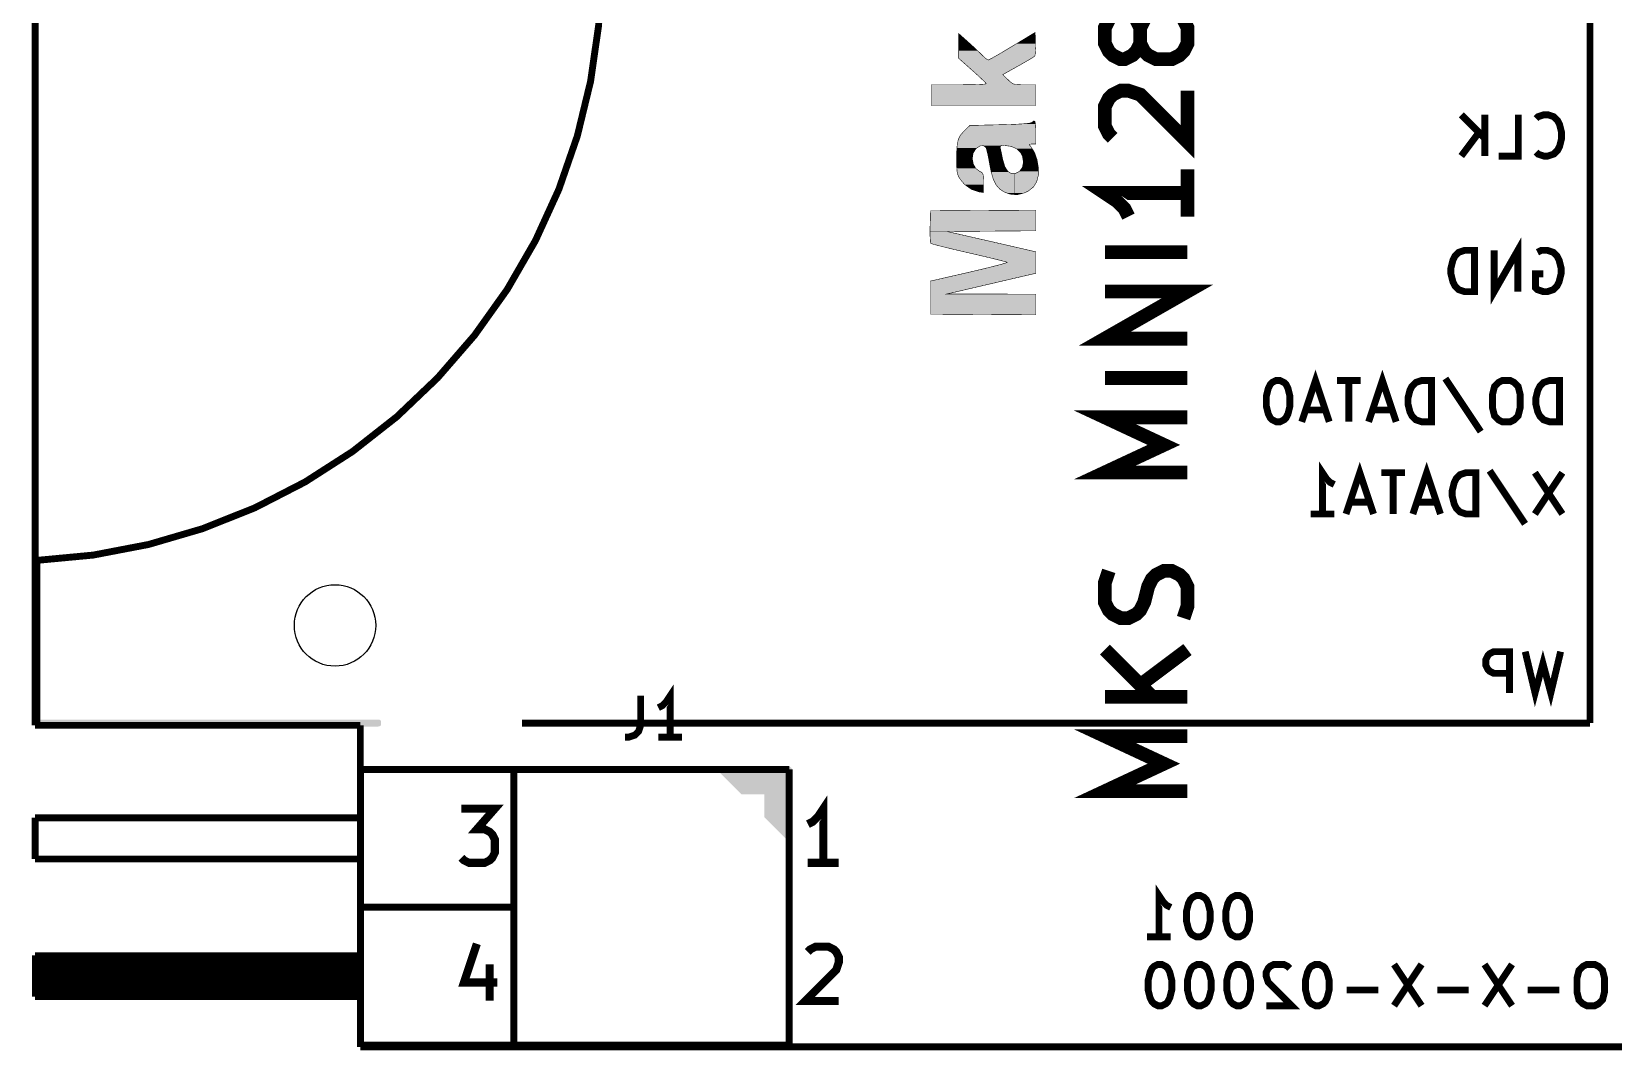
# Model space of a CAD drawing. Extents: x 66 to 205, y -127 to -80.
# Drawn here: x 66.24 to 95.41, y -121.56 to -102.78 of the extents above; entities that cross this region are included whole.
import ezdxf

# ---------------------------------------------------------------- set-up
doc = ezdxf.new("R2010")
doc.units = 0
doc.layers.get('0').update_dxf_attribs({"linetype": 'CONTINUOUS'})
for name, color, linetype in [('MKSMINI12864-B_SILKS_GBR', 5, 'CONTINUOUS'), ('MKSMINI12864-EDGE_CUTS_GBR', 3, 'CONTINUOUS'), ('MKSMINI12864-F_SILKS_GBR', 11, 'CONTINUOUS'), ('MKSMINI12864-NPTH_DRL', 12, 'CONTINUOUS')]:
    doc.layers.add(name, color=color, linetype=linetype)

# ---------------------------------------------------------------- blocks, each defined once
blk = doc.blocks.new('ROUND_63')
blk.add_circle((0, 0), 0.751)

msp = doc.modelspace()

# ---------------------------------------------------------------- linework, layer by layer
at = {"layer": 'MKSMINI12864-B_SILKS_GBR', "const_width": 0.127}
for points in [[(94.983, -115.5285), (94.983, -86.9285)], [(92.607714, -104.311214), (93.043142, -104.746642)], [(93.043142, -105.073214), (93.043142, -104.311214)], [(93.297142, -105.073214), (93.66, -105.073214), (93.66, -104.311214)], [(93.986572, -105.000642), (94.022858, -105.036928), (94.131714, -105.073214), (94.204286, -105.073214), (94.313142, -105.036928), (94.385714, -104.964356), (94.422, -104.891784), (94.458286, -104.746642), (94.458286, -104.637784), (94.422, -104.492642), (94.385714, -104.42007), (94.313142, -104.3475), (94.204286, -104.311214), (94.131714, -104.311214), (94.022858, -104.3475), (93.986572, -104.383784)], [(92.607714, -105.073214), (92.934286, -104.637784)], [(92.852428, -107.573214), (92.852428, -106.811214), (92.671, -106.811214), (92.562142, -106.8475), (92.489572, -106.92007), (92.453286, -106.992642), (92.417, -107.137784), (92.417, -107.246642), (92.453286, -107.391784), (92.489572, -107.464356), (92.562142, -107.536928), (92.671, -107.573214), (92.852428, -107.573214)], [(93.650714, -107.573214), (93.650714, -106.811214), (93.215286, -107.573214), (93.215286, -106.811214)], [(94.013572, -106.8475), (94.086142, -106.811214), (94.195, -106.811214), (94.303858, -106.8475), (94.376428, -106.92007), (94.412714, -106.992642), (94.449, -107.137784), (94.449, -107.246642), (94.412714, -107.391784), (94.376428, -107.464356), (94.303858, -107.536928), (94.195, -107.573214), (94.122428, -107.573214), (94.013572, -107.536928), (93.977286, -107.500642), (93.977286, -107.246642), (94.122428, -107.246642)], [(90.172714, -109.973214), (89.918714, -109.211214), (89.664714, -109.973214)], [(91.406428, -109.973214), (91.152428, -109.211214), (90.898428, -109.973214)], [(92.313572, -109.174928), (92.966714, -110.154642)], [(89.265572, -109.211214), (89.193, -109.211214), (89.120428, -109.2475), (89.084142, -109.283784), (89.047858, -109.356356), (89.011572, -109.5015), (89.011572, -109.682928), (89.047858, -109.82807), (89.084142, -109.900642), (89.120428, -109.936928), (89.193, -109.973214), (89.265572, -109.973214), (89.338142, -109.936928), (89.374428, -109.900642), (89.410714, -109.82807), (89.447, -109.682928), (89.447, -109.5015), (89.410714, -109.356356), (89.374428, -109.283784), (89.338142, -109.2475), (89.265572, -109.211214)], [(90.753286, -109.211214), (90.317858, -109.211214)], [(90.535572, -109.973214), (90.535572, -109.211214)], [(92.059572, -109.973214), (92.059572, -109.211214), (91.878142, -109.211214), (91.769286, -109.2475), (91.696714, -109.32007), (91.660428, -109.392642), (91.624142, -109.537784), (91.624142, -109.646642), (91.660428, -109.791784), (91.696714, -109.864356), (91.769286, -109.936928), (91.878142, -109.973214), (92.059572, -109.973214)], [(93.511, -109.211214), (93.365858, -109.211214), (93.293286, -109.2475), (93.220714, -109.32007), (93.184428, -109.465214), (93.184428, -109.719214), (93.220714, -109.864356), (93.293286, -109.936928), (93.365858, -109.973214), (93.511, -109.973214), (93.583572, -109.936928), (93.656142, -109.864356), (93.692428, -109.719214), (93.692428, -109.465214), (93.656142, -109.32007), (93.583572, -109.2475), (93.511, -109.211214)], [(94.418142, -109.973214), (94.418142, -109.211214), (94.236714, -109.211214), (94.127858, -109.2475), (94.055286, -109.32007), (94.019, -109.392642), (93.982714, -109.537784), (93.982714, -109.646642), (94.019, -109.791784), (94.055286, -109.864356), (94.127858, -109.936928), (94.236714, -109.973214), (94.418142, -109.973214)], [(90.100142, -109.7555), (89.737286, -109.7555)], [(91.333858, -109.7555), (90.971, -109.7555)], [(90.046572, -111.673214), (90.046572, -110.911214), (90.119142, -111.02007), (90.191714, -111.092642), (90.264286, -111.128928)], [(90.99, -111.673214), (90.736, -110.911214), (90.482, -111.673214)], [(91.570572, -110.911214), (91.135142, -110.911214)], [(91.352858, -111.673214), (91.352858, -110.911214)], [(92.223714, -111.673214), (91.969714, -110.911214), (91.715714, -111.673214)], [(92.876858, -111.673214), (92.876858, -110.911214), (92.695428, -110.911214), (92.586572, -110.9475), (92.514, -111.02007), (92.477714, -111.092642), (92.441428, -111.237784), (92.441428, -111.346642), (92.477714, -111.491784), (92.514, -111.564356), (92.586572, -111.636928), (92.695428, -111.673214), (92.876858, -111.673214)], [(93.130858, -110.874928), (93.784, -111.854642)], [(94.473428, -110.911214), (93.965428, -111.673214)], [(93.965428, -110.911214), (94.473428, -111.673214)], [(90.917428, -111.4555), (90.554572, -111.4555)], [(92.151142, -111.4555), (91.788286, -111.4555)], [(89.828858, -111.673214), (90.264286, -111.673214)], [(66.333, -115.5285), (66.333, -112.5785)], [(93.497142, -114.973214), (93.497142, -114.211214), (93.206858, -114.211214), (93.134286, -114.2475), (93.098, -114.283784), (93.061714, -114.356356), (93.061714, -114.465214), (93.098, -114.537784), (93.134286, -114.57407), (93.206858, -114.610356), (93.497142, -114.610356)], [(94.440572, -114.211214), (94.259142, -114.973214), (94.114, -114.428928), (93.968858, -114.973214), (93.787428, -114.211214)], [(94.983, -115.5285), (75.283, -115.5285)], [(87.031286, -119.470714), (87.031286, -118.708714), (87.103858, -118.81757), (87.176428, -118.890142), (87.249, -118.926428)], [(87.793286, -118.708714), (87.720714, -118.708714), (87.648142, -118.745), (87.611858, -118.781284), (87.575572, -118.853856), (87.539286, -118.999), (87.539286, -119.180428), (87.575572, -119.32557), (87.611858, -119.398142), (87.648142, -119.434428), (87.720714, -119.470714), (87.793286, -119.470714), (87.865858, -119.434428), (87.902142, -119.398142), (87.938428, -119.32557), (87.974714, -119.180428), (87.974714, -118.999), (87.938428, -118.853856), (87.902142, -118.781284), (87.865858, -118.745), (87.793286, -118.708714)], [(88.519, -118.708714), (88.446428, -118.708714), (88.373858, -118.745), (88.337572, -118.781284), (88.301286, -118.853856), (88.265, -118.999), (88.265, -119.180428), (88.301286, -119.32557), (88.337572, -119.398142), (88.373858, -119.434428), (88.446428, -119.470714), (88.519, -119.470714), (88.591572, -119.434428), (88.627858, -119.398142), (88.664142, -119.32557), (88.700428, -119.180428), (88.700428, -118.999), (88.664142, -118.853856), (88.627858, -118.781284), (88.591572, -118.745), (88.519, -118.708714)], [(86.813572, -119.470714), (87.249, -119.470714)], [(87.085714, -119.978714), (87.013142, -119.978714), (86.940572, -120.015), (86.904286, -120.051284), (86.868, -120.123856), (86.831714, -120.269), (86.831714, -120.450428), (86.868, -120.59557), (86.904286, -120.668142), (86.940572, -120.704428), (87.013142, -120.740714), (87.085714, -120.740714), (87.158286, -120.704428), (87.194572, -120.668142), (87.230858, -120.59557), (87.267142, -120.450428), (87.267142, -120.269), (87.230858, -120.123856), (87.194572, -120.051284), (87.158286, -120.015), (87.085714, -119.978714)], [(87.811428, -119.978714), (87.738858, -119.978714), (87.666286, -120.015), (87.63, -120.051284), (87.593714, -120.123856), (87.557428, -120.269), (87.557428, -120.450428), (87.593714, -120.59557), (87.63, -120.668142), (87.666286, -120.704428), (87.738858, -120.740714), (87.811428, -120.740714), (87.884, -120.704428), (87.920286, -120.668142), (87.956572, -120.59557), (87.992858, -120.450428), (87.992858, -120.269), (87.956572, -120.123856), (87.920286, -120.051284), (87.884, -120.015), (87.811428, -119.978714)], [(88.537142, -119.978714), (88.464572, -119.978714), (88.392, -120.015), (88.355714, -120.051284), (88.319428, -120.123856), (88.283142, -120.269), (88.283142, -120.450428), (88.319428, -120.59557), (88.355714, -120.668142), (88.392, -120.704428), (88.464572, -120.740714), (88.537142, -120.740714), (88.609714, -120.704428), (88.646, -120.668142), (88.682286, -120.59557), (88.718572, -120.450428), (88.718572, -120.269), (88.682286, -120.123856), (88.646, -120.051284), (88.609714, -120.015), (88.537142, -119.978714)], [(89.444286, -120.051284), (89.408, -120.015), (89.335428, -119.978714), (89.154, -119.978714), (89.081428, -120.015), (89.045142, -120.051284), (89.008858, -120.123856), (89.008858, -120.196428), (89.045142, -120.305284), (89.480572, -120.740714), (89.008858, -120.740714)], [(89.988572, -119.978714), (89.916, -119.978714), (89.843428, -120.015), (89.807142, -120.051284), (89.770858, -120.123856), (89.734572, -120.269), (89.734572, -120.450428), (89.770858, -120.59557), (89.807142, -120.668142), (89.843428, -120.704428), (89.916, -120.740714), (89.988572, -120.740714), (90.061142, -120.704428), (90.097428, -120.668142), (90.133714, -120.59557), (90.17, -120.450428), (90.17, -120.269), (90.133714, -120.123856), (90.097428, -120.051284), (90.061142, -120.015), (89.988572, -119.978714)], [(91.875428, -119.978714), (91.367428, -120.740714)], [(91.367428, -119.978714), (91.875428, -120.740714)], [(93.544572, -119.978714), (93.036572, -120.740714)], [(93.036572, -119.978714), (93.544572, -120.740714)], [(95.068572, -119.978714), (94.923428, -119.978714), (94.850858, -120.015), (94.778286, -120.08757), (94.742, -120.232714), (94.742, -120.486714), (94.778286, -120.631856), (94.850858, -120.704428), (94.923428, -120.740714), (95.068572, -120.740714), (95.141142, -120.704428), (95.213714, -120.631856), (95.25, -120.486714), (95.25, -120.232714), (95.213714, -120.08757), (95.141142, -120.015), (95.068572, -119.978714)], [(91.077142, -120.450428), (90.496572, -120.450428)], [(92.746286, -120.450428), (92.165714, -120.450428)], [(94.415428, -120.450428), (93.834858, -120.450428)]]:
    msp.add_lwpolyline(points, dxfattribs=at)
msp.add_lwpolyline([(66.337622, -112.528286, 0.9549773), (66.333, -90.7285)], format="xyb", dxfattribs=at)
at = {"layer": 'MKSMINI12864-B_SILKS_GBR'}
for points in [[(66.270052, -115.536854), (66.27543, -115.501704), (72.682, -115.536854), (72.682, -115.501704)], [(66.284196, -115.568888), (66.270052, -115.536854), (72.682, -115.568888), (72.682, -115.536854)], [(66.27543, -115.501704), (66.287336, -115.488112), (72.682, -115.501704), (72.682, -115.488112)], [(66.287336, -115.488112), (66.298862, -115.474956), (72.682, -115.488112), (72.662676, -115.474956)], [(66.298862, -115.474956), (66.32237, -115.4681), (72.662676, -115.474956), (72.652604, -115.4681)], [(66.32237, -115.4681), (66.333, -115.465), (72.652604, -115.4681), (72.633, -115.465)], [(66.284414, -115.569386), (66.284196, -115.568888), (72.681436, -115.569386), (72.682, -115.568888)], [(66.303422, -115.582042), (66.284414, -115.569386), (72.667136, -115.582042), (72.681436, -115.569386)], [(66.314012, -115.589094), (66.303422, -115.582042), (72.64296, -115.589094), (72.667136, -115.582042)], [(66.333, -115.592), (66.314012, -115.589094), (72.633, -115.592), (72.64296, -115.589094)]]:
    msp.add_solid(points, dxfattribs=at)
at = {"layer": 'MKSMINI12864-EDGE_CUTS_GBR', "const_width": 0.127}
for points in [[(66.3, -115.57), (66.3, -86.868)], [(72.3, -115.57), (66.3, -115.57)], [(72.3, -115.57), (72.3, -121.5)], [(98.3, -121.5), (72.3, -121.5)]]:
    msp.add_lwpolyline(points, dxfattribs=at)
at = {"layer": 'MKSMINI12864-F_SILKS_GBR'}
for points, const_width in [([(86.686572, -102.997), (86.614, -103.142142), (86.541428, -103.214714), (86.396286, -103.287284), (86.323714, -103.287284), (86.178572, -103.214714), (86.106, -103.142142), (86.033428, -102.997), (86.033428, -102.706714), (86.106, -102.56157)], 0.254), ([(86.614, -102.56157), (86.686572, -102.706714), (86.686572, -102.997), (86.759142, -103.142142), (86.831714, -103.214714), (86.976858, -103.287284), (87.267142, -103.287284), (87.412286, -103.214714), (87.484858, -103.142142), (87.557428, -102.997), (87.557428, -102.706714), (87.484858, -102.56157)], 0.254), ([(86.759142, -102.56157), (86.686572, -102.706714)], 0.254), ([(83.3374, -103.759), (83.491762, -103.758096), (83.627198, -103.75557), (83.736114, -103.751712), (83.810916, -103.746804), (83.844008, -103.741132), (83.844954, -103.73995), (83.8268, -103.716968), (83.777394, -103.667418), (83.703804, -103.59809), (83.6131, -103.515768), (83.590954, -103.49606), (83.3374, -103.271222), (83.3374, -102.813968), (83.50885, -102.966714), (83.598908, -103.048478), (83.68592, -103.130058), (83.75438, -103.196856), (83.767832, -103.21063), (83.823574, -103.263472), (83.86788, -103.296332), (83.882132, -103.30171), (83.911264, -103.289038), (83.976496, -103.253804), (84.070682, -103.200086), (84.186676, -103.131972), (84.317326, -103.05354), (84.328, -103.047062), (84.7471, -102.792504), (84.754542, -103.00034), (84.755298, -103.099608), (84.750722, -103.179482), (84.741762, -103.22626), (84.73854, -103.23162), (84.708422, -103.252404), (84.643136, -103.292208), (84.551988, -103.345504), (84.444288, -103.406762), (84.432854, -103.413176), (84.15061, -103.57129), (84.246726, -103.665146), (84.296036, -103.711322), (84.337474, -103.73915), (84.386118, -103.753276), (84.457044, -103.758344), (84.55132, -103.759), (84.7598, -103.759), (84.7598, -104.14), (82.8294, -104.14), (82.8294, -103.759), (83.3374, -103.759)], 0.01), ([(86.178572, -104.738714), (86.106, -104.666142), (86.033428, -104.521), (86.033428, -104.158142), (86.106, -104.013), (86.178572, -103.940428), (86.323714, -103.867856), (86.468858, -103.867856), (86.686572, -103.940428), (87.557428, -104.811284), (87.557428, -103.867856)], 0.254), ([(83.301992, -104.956286), (83.311928, -104.844434), (83.332946, -104.759748), (83.36874, -104.69048), (83.423006, -104.62488), (83.463748, -104.5845), (83.543832, -104.5083), (84.099828, -104.4956), (84.304334, -104.489904), (84.46155, -104.483114), (84.574984, -104.474966), (84.648136, -104.465196), (84.684514, -104.453536), (84.687492, -104.45115), (84.719994, -104.425602), (84.741294, -104.430486), (84.753558, -104.471314), (84.758952, -104.553604), (84.7598, -104.6353), (84.7598, -104.8512), (84.692364, -104.8512), (84.646436, -104.854306), (84.644642, -104.871002), (84.665566, -104.896106), (84.734768, -105.003472), (84.783038, -105.14013), (84.807484, -105.288822), (84.80522, -105.432296), (84.774976, -105.5497), (84.714758, -105.644802), (84.623562, -105.716304), (84.550136, -105.751932), (84.413976, -105.787316), (84.373728, -105.783666), (84.373728, -105.39865), (84.457692, -105.355886), (84.511134, -105.28136), (84.530996, -105.18604), (84.51422, -105.080898), (84.481626, -105.011508), (84.408938, -104.939012), (84.299848, -104.892772), (84.166496, -104.876742), (84.115862, -104.882414), (84.102942, -104.907738), (84.107222, -104.93375), (84.119474, -104.98969), (84.137086, -105.073992), (84.150652, -105.14068), (84.189232, -105.26832), (84.243998, -105.355312), (84.312004, -105.39825), (84.373728, -105.39865), (84.373728, -105.783666), (84.2807, -105.775228), (84.174632, -105.73385), (84.091302, -105.679238), (84.026506, -105.604802), (83.976034, -105.502432), (83.935668, -105.364016), (83.90742, -105.2195), (83.887004, -105.107262), (83.866686, -105.010666), (83.849382, -104.942888), (83.841412, -104.92105), (83.79783, -104.882554), (83.736028, -104.884788), (83.666718, -104.926732), (83.653746, -104.938946), (83.603416, -105.020872), (83.58854, -105.118686), (83.606282, -105.217446), (83.653804, -105.302208), (83.728272, -105.358024), (83.733664, -105.360174), (83.765462, -105.3763), (83.783744, -105.40271), (83.792204, -105.451828), (83.79454, -105.536086), (83.7946, -105.565094), (83.7946, -105.746846), (83.704658, -105.732252), (83.569972, -105.686346), (83.447984, -105.599276), (83.36744, -105.503976), (83.33795, -105.45618), (83.318468, -105.411112), (83.30694, -105.356788), (83.301314, -105.281224), (83.299536, -105.172436), (83.299444, -105.107054), (83.301992, -104.956286)], 0.01), ([(87.557428, -105.319284), (87.557428, -106.190142)], 0.254), ([(87.557428, -105.754714), (86.033428, -105.754714), (86.251142, -105.899856), (86.396286, -106.045), (86.468858, -106.190142)], 0.254), ([(82.809478, -106.373058), (82.8167, -106.0831), (83.78825, -106.076448), (84.7598, -106.069796), (84.7598, -106.450696), (83.941036, -106.457398), (83.122272, -106.4641), (83.718786, -106.599904), (83.901324, -106.641506), (84.081424, -106.682636), (84.248528, -106.720874), (84.392078, -106.753802), (84.501514, -106.779006), (84.53755, -106.787354), (84.7598, -106.839), (84.7598, -107.234428), (84.42325, -107.31269), (84.283534, -107.345192), (84.11073, -107.385412), (83.921218, -107.429536), (83.731384, -107.47375), (83.6041, -107.503404), (83.1215, -107.615858), (83.94065, -107.61783), (84.7598, -107.6198), (84.7598, -108.001402), (83.78825, -107.994752), (82.8167, -107.9881), (82.8167, -107.3785), (83.533622, -107.214042), (83.715304, -107.171668), (83.878798, -107.132188), (84.018146, -107.097152), (84.127384, -107.068108), (84.200548, -107.046608), (84.231678, -107.034196), (84.232122, -107.032622), (84.203436, -107.022752), (84.131712, -107.0034), (84.023488, -106.976174), (83.885304, -106.942684), (83.723698, -106.904538), (83.545206, -106.863344), (83.528078, -106.859438), (83.348232, -106.817918), (83.184576, -106.779102), (83.043668, -106.744628), (82.93207, -106.716136), (82.856344, -106.695264), (82.823048, -106.683652), (82.822356, -106.683116), (82.814962, -106.651062), (82.810102, -106.579252), (82.808234, -106.478688), (82.809478, -106.373058)], 0.01), ([(87.557428, -106.843284), (86.033428, -106.843284)], 0.254), ([(87.557428, -108.439856), (86.033428, -108.439856), (87.557428, -107.569), (86.033428, -107.569)], 0.254), ([(87.557428, -109.16557), (86.033428, -109.16557)], 0.254), ([(87.557428, -110.907284), (86.033428, -110.907284), (87.122, -110.399284), (86.033428, -109.891284), (87.557428, -109.891284)], 0.254), ([(87.484858, -113.592428), (87.557428, -113.374714), (87.557428, -113.011856), (87.484858, -112.866714), (87.412286, -112.794142), (87.267142, -112.72157), (87.122, -112.72157), (86.976858, -112.794142), (86.904286, -112.866714), (86.831714, -113.011856), (86.759142, -113.302142), (86.686572, -113.447284), (86.614, -113.519856), (86.468858, -113.592428), (86.323714, -113.592428), (86.178572, -113.519856), (86.106, -113.447284), (86.033428, -113.302142), (86.033428, -112.939284), (86.106, -112.72157)], 0.254), ([(86.033428, -114.173), (86.904286, -115.043856)], 0.254), ([(87.557428, -114.173), (86.686572, -114.826142)], 0.254), ([(78.014286, -115.787714), (78.014286, -115.025714), (77.941714, -115.13457), (77.869142, -115.207142), (77.796572, -115.243428)], 0.127), ([(87.557428, -115.043856), (86.033428, -115.043856)], 0.254), ([(77.47, -115.025714), (77.47, -115.57), (77.433714, -115.678856), (77.361142, -115.751428), (77.252286, -115.787714), (77.179714, -115.787714)], 0.127), ([(78.232, -115.787714), (77.796572, -115.787714)], 0.127), ([(87.557428, -116.78557), (86.033428, -116.78557), (87.122, -116.27757), (86.033428, -115.76957), (87.557428, -115.76957)], 0.254), ([(72.301, -116.384), (72.301, -121.464)], 0.127), ([(72.301, -116.384), (80.211, -116.384)], 0.127), ([(75.131, -121.464), (75.131, -116.384)], 0.127), ([(80.211, -116.384), (80.211, -121.464)], 0.127), ([(80.84, -118.10638), (80.84, -117.10638), (80.744762, -117.249238), (80.649524, -117.344476), (80.554286, -117.392094)], 0.15), ([(66.301, -118.034), (66.301, -117.274)], 0.127), ([(66.301, -117.274), (72.301, -117.274)], 0.127), ([(74.162666, -117.10638), (74.781714, -117.10638), (74.44838, -117.487332), (74.591238, -117.487332), (74.686476, -117.534952), (74.734096, -117.58257), (74.781714, -117.677808), (74.781714, -117.915904), (74.734096, -118.011142), (74.686476, -118.05876), (74.591238, -118.10638), (74.305524, -118.10638), (74.210286, -118.05876), (74.162666, -118.011142)], 0.15), ([(72.301, -118.034), (66.301, -118.034)], 0.127), ([(81.125714, -118.10638), (80.554286, -118.10638)], 0.15), ([(75.131, -118.924), (72.301, -118.924)], 0.127), ([(74.44838, -119.59876), (74.210286, -120.313046), (74.829334, -120.313046)], 0.15), ([(80.554286, -119.747618), (80.601904, -119.7), (80.697142, -119.65238), (80.935238, -119.65238), (81.030476, -119.7), (81.078096, -119.747618), (81.125714, -119.842856), (81.125714, -119.938094), (81.078096, -120.080952), (80.506666, -120.65238), (81.125714, -120.65238)], 0.15), ([(66.301, -120.574), (66.301, -119.814)], 0.12), ([(66.301, -119.814), (72.301, -119.814)], 0.12), ([(72.301, -119.914), (66.301, -119.914)], 0.12), ([(74.686476, -119.979714), (74.686476, -120.64638)], 0.15), ([(72.301, -120.034), (66.301, -120.034)], 0.12), ([(72.301, -120.154), (66.301, -120.154)], 0.12), ([(72.301, -120.274), (66.301, -120.274)], 0.12), ([(72.301, -120.394), (66.301, -120.394)], 0.12), ([(72.301, -120.514), (66.301, -120.514)], 0.12), ([(72.301, -120.574), (66.301, -120.574)], 0.12), ([(80.211, -121.464), (72.301, -121.464)], 0.127)]:
    msp.add_lwpolyline(points, dxfattribs=dict(at, const_width=const_width))
for points in [[(83.3374, -102.966714), (83.3374, -102.81397), (83.50885, -102.966714), (83.3374, -102.81397)], [(83.3374, -103.048476), (83.3374, -102.966714), (83.598906, -103.048476), (83.50885, -102.966714)], [(84.404914, -103.000344), (84.7471, -102.792504), (84.754542, -103.000344), (84.7471, -102.792504)], [(83.3374, -103.130056), (83.3374, -103.048476), (83.685918, -103.130056), (83.598906, -103.048476)], [(83.3374, -103.196852), (83.3374, -103.130056), (83.754378, -103.196852), (83.685918, -103.130056)], [(83.3374, -103.210632), (83.3374, -103.196852), (83.767832, -103.210632), (83.754378, -103.196852)], [(83.3374, -103.263474), (83.3374, -103.210632), (83.823578, -103.263474), (83.767832, -103.210632)], [(83.3374, -103.271156), (83.3374, -103.263474), (83.833936, -103.271156), (83.823578, -103.263474)], [(83.337432, -103.271228), (83.3374, -103.271156), (83.834034, -103.271228), (83.833936, -103.271156)], [(83.365712, -103.296306), (83.337432, -103.271228), (83.867844, -103.296306), (83.834034, -103.271228)], [(83.911252, -103.289044), (83.976494, -103.253806), (84.648322, -103.289044), (84.706122, -103.253806)], [(83.976494, -103.253806), (83.978944, -103.252408), (84.706122, -103.253806), (84.708416, -103.252408)], [(83.978944, -103.252408), (84.015354, -103.231642), (84.708416, -103.252408), (84.738506, -103.231642)], [(84.015354, -103.231642), (84.02473, -103.226294), (84.738506, -103.231642), (84.741744, -103.226294)], [(84.02473, -103.226294), (84.07068, -103.200088), (84.741744, -103.226294), (84.746768, -103.200088)], [(84.07068, -103.200088), (84.105736, -103.179502), (84.746768, -103.200088), (84.750718, -103.179502)], [(84.105736, -103.179502), (84.186676, -103.131972), (84.750718, -103.179502), (84.753442, -103.131972)], [(84.186676, -103.131972), (84.240566, -103.09962), (84.753442, -103.131972), (84.755298, -103.09962)], [(84.240566, -103.09962), (84.317326, -103.05354), (84.755298, -103.09962), (84.754948, -103.05354)], [(84.317326, -103.05354), (84.328, -103.047062), (84.754948, -103.05354), (84.754898, -103.047062)], [(84.328, -103.047062), (84.404914, -103.000344), (84.754898, -103.047062), (84.754542, -103.000344)], [(83.365742, -103.296334), (83.365712, -103.296306), (83.867894, -103.296334), (83.867844, -103.296306)], [(83.371774, -103.301682), (83.365742, -103.296334), (83.882056, -103.301682), (83.867894, -103.296334)], [(83.371786, -103.301694), (83.371774, -103.301682), (83.882126, -103.301694), (83.882056, -103.301682)], [(83.42119, -103.345506), (83.371786, -103.301694), (84.551986, -103.345506), (84.62691, -103.301694)], [(83.490262, -103.406762), (83.42119, -103.345506), (84.444288, -103.406762), (84.551986, -103.345506)], [(83.497494, -103.413176), (83.490262, -103.406762), (84.432854, -103.413176), (84.444288, -103.406762)], [(83.590954, -103.49606), (83.497494, -103.413176), (84.2849, -103.49606), (84.432854, -103.413176)], [(83.6131, -103.515768), (83.590954, -103.49606), (84.24972, -103.515768), (84.2849, -103.49606)], [(83.674134, -103.57116), (83.6131, -103.515768), (84.150842, -103.57116), (84.24972, -103.515768)], [(83.674298, -103.571308), (83.674134, -103.57116), (84.15074, -103.571308), (84.150842, -103.57116)], [(83.674484, -103.571478), (83.674298, -103.571308), (84.1508, -103.571478), (84.15074, -103.571308)], [(83.703806, -103.59809), (83.674484, -103.571478), (84.178054, -103.59809), (84.1508, -103.571478)], [(83.882126, -103.301694), (83.882206, -103.301678), (84.62691, -103.301694), (84.626938, -103.301678)], [(83.882206, -103.301678), (83.903976, -103.292208), (84.626938, -103.301678), (84.643134, -103.292208)], [(83.903976, -103.292208), (83.911252, -103.289044), (84.643134, -103.292208), (84.648322, -103.289044)], [(82.8294, -104.14), (82.8294, -103.759), (84.7598, -104.14), (84.7598, -103.759)], [(83.3374, -103.759), (83.449414, -103.758344), (84.55132, -103.759), (84.457046, -103.758344)], [(83.449414, -103.758344), (83.491762, -103.758096), (84.457046, -103.758344), (84.453576, -103.758096)], [(83.491762, -103.758096), (83.6272, -103.75557), (84.453576, -103.758096), (84.41823, -103.75557)], [(83.6272, -103.75557), (83.691962, -103.753276), (84.41823, -103.75557), (84.38613, -103.753276)], [(83.691962, -103.753276), (83.692188, -103.753268), (84.38613, -103.753276), (84.386088, -103.753268)], [(83.692188, -103.753268), (83.736116, -103.751712), (84.386088, -103.753268), (84.380732, -103.751712)], [(83.774984, -103.665148), (83.703806, -103.59809), (84.246728, -103.665148), (84.178054, -103.59809)], [(83.736116, -103.751712), (83.8109, -103.746806), (84.380732, -103.751712), (84.363846, -103.746806)], [(83.777394, -103.66742), (83.774984, -103.665148), (84.249156, -103.66742), (84.246728, -103.665148)], [(83.82117, -103.711324), (83.777394, -103.66742), (84.296042, -103.711324), (84.249156, -103.66742)], [(83.8109, -103.746806), (83.843934, -103.741146), (84.363846, -103.746806), (84.344362, -103.741146)], [(83.826802, -103.716974), (83.82117, -103.711324), (84.304456, -103.716974), (84.296042, -103.711324)], [(83.8443, -103.739124), (83.826802, -103.716974), (84.337434, -103.739124), (84.304456, -103.716974)], [(83.843934, -103.741146), (83.844056, -103.741072), (84.344362, -103.741146), (84.344108, -103.741072)], [(83.844056, -103.741072), (83.844854, -103.740074), (84.344108, -103.741072), (84.340672, -103.740074)], [(83.84432, -103.73915), (83.8443, -103.739124), (84.33749, -103.73915), (84.337434, -103.739124)], [(83.844854, -103.739826), (83.84432, -103.73915), (84.339818, -103.739826), (84.33749, -103.73915)], [(83.844896, -103.73995), (83.844854, -103.739826), (84.340244, -103.73995), (84.339818, -103.739826)], [(83.844854, -103.740074), (83.844896, -103.73995), (84.340672, -103.740074), (84.340244, -103.73995)], [(84.684524, -104.453518), (84.687492, -104.45115), (84.748202, -104.453518), (84.74749, -104.45115)], [(84.687492, -104.45115), (84.713786, -104.43048), (84.74749, -104.45115), (84.741268, -104.43048)], [(84.713786, -104.43048), (84.71994, -104.425644), (84.741268, -104.43048), (84.720098, -104.425644)], [(84.71994, -104.425644), (84.720018, -104.425626), (84.720098, -104.425644), (84.720018, -104.425626)], [(83.33294, -104.75977), (83.368726, -104.690508), (84.7598, -104.75977), (84.7598, -104.690508)], [(83.368726, -104.690508), (83.414386, -104.635302), (84.7598, -104.690508), (84.7598, -104.635302)], [(83.414386, -104.635302), (83.422996, -104.624892), (84.7598, -104.635302), (84.759692, -104.624892)], [(83.422996, -104.624892), (83.463748, -104.584502), (84.759692, -104.624892), (84.759274, -104.584502)], [(83.463748, -104.584502), (83.496212, -104.553612), (84.759274, -104.584502), (84.758952, -104.553612)], [(83.496212, -104.553612), (83.543794, -104.508338), (84.758952, -104.553612), (84.755984, -104.508338)], [(83.543794, -104.508338), (83.543858, -104.508312), (84.755984, -104.508338), (84.755982, -104.508312)], [(83.543858, -104.508312), (84.099828, -104.4956), (84.755982, -104.508312), (84.75515, -104.4956)], [(84.099828, -104.4956), (84.304334, -104.489904), (84.75515, -104.4956), (84.754776, -104.489904)], [(84.304334, -104.489904), (84.46155, -104.483114), (84.754776, -104.489904), (84.75433, -104.483114)], [(84.46155, -104.483114), (84.574976, -104.474966), (84.75433, -104.483114), (84.753796, -104.474966)], [(84.574976, -104.474966), (84.602324, -104.471314), (84.753796, -104.474966), (84.753556, -104.471314)], [(84.602324, -104.471314), (84.64811, -104.4652), (84.753556, -104.471314), (84.751718, -104.4652)], [(84.64811, -104.4652), (84.684462, -104.453552), (84.751718, -104.4652), (84.748212, -104.453552)], [(84.684462, -104.453552), (84.684524, -104.453518), (84.748212, -104.453552), (84.748202, -104.453518)], [(83.299444, -105.107056), (83.300898, -105.020932), (83.590308, -105.107056), (83.603408, -105.020932)], [(83.300898, -105.020932), (83.3009, -105.020858), (83.603408, -105.020932), (83.603436, -105.020858)], [(83.3009, -105.020858), (83.301992, -104.956296), (83.603436, -105.020858), (83.643088, -104.956296)], [(83.301992, -104.956296), (83.303528, -104.938982), (83.643088, -104.956296), (83.653724, -104.938982)], [(83.303528, -104.938982), (83.303532, -104.93894), (83.653724, -104.938982), (83.653756, -104.93894)], [(83.303532, -104.93894), (83.304614, -104.926754), (83.653756, -104.93894), (83.666694, -104.926754)], [(83.304614, -104.926754), (83.30834, -104.884812), (83.666694, -104.926754), (83.735982, -104.884812)], [(83.30834, -104.884812), (83.308342, -104.884784), (83.735982, -104.884812), (83.736078, -104.884784)], [(83.308342, -104.884784), (83.30854, -104.882558), (83.736078, -104.884784), (83.797756, -104.882558)], [(83.30854, -104.882558), (83.308544, -104.88251), (84.115786, -104.882558), (84.115812, -104.88251)], [(83.308544, -104.88251), (83.30855, -104.882436), (84.115812, -104.88251), (84.115876, -104.882436)], [(83.30855, -104.882436), (83.308554, -104.882402), (84.115876, -104.882436), (84.115968, -104.882402)], [(83.308554, -104.882402), (83.309056, -104.876746), (84.115968, -104.882402), (84.166462, -104.876746)], [(83.309056, -104.876746), (83.30956, -104.871066), (84.649432, -104.876746), (84.644696, -104.871066)], [(83.30956, -104.871066), (83.309574, -104.870916), (84.644696, -104.871066), (84.644652, -104.870916)], [(83.309574, -104.870916), (83.311034, -104.854472), (84.644652, -104.870916), (84.646418, -104.854472)], [(83.311034, -104.854472), (83.311044, -104.854348), (84.646418, -104.854472), (84.646476, -104.854348)], [(83.311044, -104.854348), (83.31105, -104.854294), (84.646476, -104.854348), (84.646602, -104.854294)], [(83.31105, -104.854294), (83.311324, -104.8512), (84.646602, -104.854294), (84.692368, -104.8512)], [(83.311324, -104.8512), (83.311924, -104.844458), (84.7598, -104.8512), (84.7598, -104.844458)], [(83.311924, -104.844458), (83.33294, -104.75977), (84.7598, -104.844458), (84.7598, -104.75977)], [(83.797888, -104.882608), (83.797756, -104.882558), (84.11576, -104.882608), (84.115786, -104.882558)], [(83.82627, -104.907676), (83.797888, -104.882608), (84.102972, -104.907676), (84.11576, -104.882608)], [(83.826408, -104.907798), (83.82627, -104.907676), (84.102952, -104.907798), (84.102972, -104.907676)], [(83.841354, -104.921), (83.826408, -104.907798), (84.105124, -104.921), (84.102952, -104.907798)], [(83.84141, -104.921082), (83.841354, -104.921), (84.105138, -104.921082), (84.105124, -104.921)], [(83.846044, -104.933758), (83.84141, -104.921082), (84.107222, -104.933758), (84.105138, -104.921082)], [(83.849382, -104.942894), (83.846044, -104.933758), (84.109224, -104.942894), (84.107222, -104.933758)], [(83.86133, -104.98969), (83.849382, -104.942894), (84.119474, -104.98969), (84.109224, -104.942894)], [(83.866686, -105.010668), (83.86133, -104.98969), (84.123858, -105.010668), (84.119474, -104.98969)], [(83.880006, -105.073992), (83.866686, -105.010668), (84.137086, -105.073992), (84.123858, -105.010668)], [(84.299806, -104.892768), (84.166508, -104.876746), (84.662784, -104.892768), (84.649432, -104.876746)], [(84.29986, -104.892782), (84.299806, -104.892768), (84.662796, -104.892782), (84.662784, -104.892768)], [(84.30767, -104.896092), (84.29986, -104.892782), (84.665554, -104.896092), (84.662796, -104.892782)], [(84.408886, -104.93899), (84.30767, -104.896092), (84.693204, -104.93899), (84.665554, -104.896092)], [(84.40895, -104.939032), (84.408886, -104.93899), (84.693232, -104.939032), (84.693204, -104.93899)], [(84.473568, -105.003472), (84.40895, -104.939032), (84.734764, -105.003472), (84.693232, -104.939032)], [(84.481588, -105.01147), (84.473568, -105.003472), (84.73759, -105.01147), (84.734764, -105.003472)], [(84.481628, -105.011526), (84.481588, -105.01147), (84.73761, -105.011526), (84.73759, -105.01147)], [(84.514202, -105.08086), (84.481628, -105.011526), (84.762102, -105.08086), (84.73761, -105.011526)], [(83.299462, -105.118652), (83.299444, -105.107056), (83.588546, -105.118652), (83.590308, -105.107056)], [(83.299462, -105.118718), (83.299462, -105.118652), (83.588548, -105.118718), (83.588546, -105.118652)], [(83.299536, -105.172438), (83.299462, -105.118718), (83.598198, -105.172438), (83.588548, -105.118718)], [(83.300272, -105.217398), (83.299536, -105.172438), (83.606274, -105.217398), (83.598198, -105.172438)], [(83.300272, -105.21746), (83.300272, -105.217398), (83.606296, -105.21746), (83.606274, -105.217398)], [(83.301314, -105.281232), (83.300272, -105.21746), (83.642046, -105.281232), (83.606296, -105.21746)], [(83.302872, -105.302152), (83.301314, -105.281232), (83.653772, -105.302152), (83.642046, -105.281232)], [(83.302878, -105.302214), (83.302872, -105.302152), (83.653826, -105.302214), (83.653772, -105.302152)], [(83.306938, -105.356768), (83.302878, -105.302214), (83.726598, -105.356768), (83.653826, -105.302214)], [(83.887004, -105.107266), (83.880006, -105.073992), (84.143856, -105.107266), (84.137086, -105.073992)], [(83.893084, -105.140686), (83.887004, -105.107266), (84.150654, -105.140686), (84.143856, -105.107266)], [(83.90742, -105.219502), (83.893084, -105.140686), (84.174478, -105.219502), (84.150654, -105.140686)], [(83.916956, -105.26828), (83.90742, -105.219502), (84.18922, -105.26828), (84.174478, -105.219502)], [(83.916966, -105.268328), (83.916956, -105.26828), (84.189242, -105.268328), (84.18922, -105.26828)], [(83.933958, -105.355256), (83.916966, -105.268328), (84.243962, -105.355256), (84.189242, -105.268328)], [(84.457698, -105.355858), (84.505798, -105.288796), (84.80642, -105.355858), (84.80748, -105.288796)], [(84.505798, -105.288796), (84.511096, -105.28141), (84.80748, -105.288796), (84.806266, -105.28141)], [(84.511096, -105.28141), (84.51113, -105.281334), (84.806266, -105.28141), (84.806254, -105.281334)], [(84.51113, -105.281334), (84.530984, -105.186094), (84.806254, -105.281334), (84.790592, -105.186094)], [(84.514218, -105.080914), (84.514202, -105.08086), (84.76212, -105.080914), (84.762102, -105.08086)], [(84.523662, -105.140104), (84.514218, -105.080914), (84.783028, -105.140104), (84.76212, -105.080914)], [(84.530986, -105.186022), (84.523662, -105.140104), (84.79058, -105.186022), (84.783028, -105.140104)], [(84.530984, -105.186094), (84.530986, -105.186022), (84.790592, -105.186094), (84.79058, -105.186022)], [(83.3072, -105.358), (83.306938, -105.356768), (83.72824, -105.358), (83.726598, -105.356768)], [(83.307206, -105.358026), (83.3072, -105.358), (83.728286, -105.358026), (83.72824, -105.358)], [(83.30766, -105.36017), (83.307206, -105.358026), (83.733652, -105.36017), (83.728286, -105.358026)], [(83.311084, -105.376308), (83.30766, -105.36017), (83.765454, -105.376308), (83.733652, -105.36017)], [(83.316688, -105.402714), (83.311084, -105.376308), (83.783736, -105.402714), (83.765454, -105.376308)], [(83.318462, -105.411082), (83.316688, -105.402714), (83.78518, -105.411082), (83.783736, -105.402714)], [(83.33606, -105.451808), (83.318462, -105.411082), (83.7922, -105.451808), (83.78518, -105.411082)], [(83.33794, -105.456162), (83.33606, -105.451808), (83.792322, -105.456162), (83.7922, -105.451808)], [(83.367428, -105.503958), (83.33794, -105.456162), (83.793648, -105.503958), (83.792322, -105.456162)], [(83.394584, -105.53609), (83.367428, -105.503958), (83.79454, -105.53609), (83.793648, -105.503958)], [(83.419096, -105.565094), (83.394584, -105.53609), (83.7946, -105.565094), (83.79454, -105.53609)], [(83.44796, -105.599248), (83.419096, -105.565094), (83.7946, -105.599248), (83.7946, -105.565094)], [(83.569976, -105.686344), (83.44796, -105.599248), (83.7946, -105.686344), (83.7946, -105.599248)], [(83.93397, -105.35532), (83.933958, -105.355256), (84.244026, -105.35532), (84.243962, -105.355256)], [(83.935666, -105.364002), (83.93397, -105.35532), (84.257774, -105.364002), (84.244026, -105.35532)], [(83.945646, -105.39822), (83.935666, -105.364002), (84.311958, -105.39822), (84.257774, -105.364002)], [(83.945654, -105.39825), (83.945646, -105.39822), (84.312062, -105.39825), (84.311958, -105.39822)], [(83.945774, -105.39866), (83.945654, -105.39825), (84.373666, -105.39866), (84.312062, -105.39825)], [(83.95559, -105.432318), (83.945774, -105.39866), (84.805214, -105.432318), (84.805744, -105.39866)], [(83.976028, -105.502408), (83.95559, -105.432318), (84.787152, -105.502408), (84.805214, -105.432318)], [(83.999358, -105.549728), (83.976028, -105.502408), (84.77496, -105.549728), (84.787152, -105.502408)], [(84.026508, -105.6048), (83.999358, -105.549728), (84.740078, -105.6048), (84.77496, -105.549728)], [(84.061346, -105.644824), (84.026508, -105.6048), (84.71473, -105.644824), (84.740078, -105.6048)], [(84.373666, -105.39866), (84.373756, -105.398638), (84.805744, -105.39866), (84.805744, -105.398638)], [(84.373756, -105.398638), (84.457626, -105.35592), (84.805744, -105.398638), (84.80642, -105.35592)], [(84.457626, -105.35592), (84.457698, -105.355858), (84.80642, -105.35592), (84.80642, -105.355858)], [(83.704634, -105.732244), (83.569976, -105.686344), (83.7946, -105.732244), (83.7946, -105.686344)], [(83.7946, -105.746846), (83.704634, -105.732244), (83.7946, -105.746846), (83.7946, -105.732244)], [(84.091274, -105.679208), (84.061346, -105.644824), (84.67087, -105.679208), (84.71473, -105.644824)], [(84.147886, -105.716318), (84.091274, -105.679208), (84.623534, -105.716318), (84.67087, -105.679208)], [(84.174606, -105.733834), (84.147886, -105.716318), (84.587428, -105.733834), (84.623534, -105.716318)], [(84.221018, -105.75194), (84.174606, -105.733834), (84.550108, -105.75194), (84.587428, -105.733834)], [(84.280704, -105.775226), (84.221018, -105.75194), (84.46047, -105.775226), (84.550108, -105.75194)], [(84.373728, -105.783666), (84.280704, -105.775226), (84.427982, -105.783666), (84.46047, -105.775226)], [(84.41394, -105.787314), (84.373728, -105.783666), (84.41394, -105.787314), (84.427982, -105.783666)], [(82.809478, -106.37306), (82.8167, -106.0831), (84.7598, -106.37306), (84.7598, -106.0831)], [(82.8167, -106.0831), (83.78825, -106.076448), (84.7598, -106.0831), (84.7598, -106.076448)], [(83.78825, -106.076448), (84.7598, -106.069796), (84.7598, -106.076448), (84.7598, -106.069796)], [(82.808234, -106.478694), (82.8084, -106.46448), (83.186378, -106.478694), (83.123942, -106.46448)], [(82.810102, -106.57926), (82.808234, -106.478694), (83.62811, -106.57926), (83.186378, -106.478694)], [(82.8084, -106.46448), (82.808402, -106.464262), (83.123942, -106.46448), (83.123796, -106.464262)], [(82.808402, -106.464262), (82.808406, -106.464084), (83.123796, -106.464262), (83.123984, -106.464084)], [(82.808406, -106.464084), (82.808484, -106.457398), (83.123984, -106.464084), (83.941036, -106.457398)], [(82.808484, -106.457398), (82.808562, -106.450696), (83.941036, -106.457398), (84.7598, -106.450696)], [(82.808562, -106.450696), (82.809478, -106.37306), (84.7598, -106.450696), (84.7598, -106.37306)], [(82.8115, -106.599904), (82.810102, -106.57926), (83.718786, -106.599904), (83.62811, -106.57926)], [(82.814316, -106.641506), (82.8115, -106.599904), (83.901324, -106.641506), (83.718786, -106.599904)], [(82.81496, -106.651038), (82.814316, -106.641506), (83.943064, -106.651038), (83.901324, -106.641506)], [(82.822248, -106.682636), (82.81496, -106.651038), (84.081424, -106.682636), (83.943064, -106.651038)], [(82.822346, -106.683066), (82.822248, -106.682636), (84.083304, -106.683066), (84.081424, -106.682636)], [(82.82238, -106.68312), (82.822346, -106.683066), (84.08354, -106.68312), (84.083304, -106.683066)], [(82.82305, -106.683646), (82.82238, -106.68312), (84.085838, -106.683646), (84.08354, -106.68312)], [(82.856336, -106.695258), (82.82305, -106.683646), (84.136584, -106.695258), (84.085838, -106.683646)], [(82.932068, -106.716134), (82.856336, -106.695258), (84.227814, -106.716134), (84.136584, -106.695258)], [(82.950634, -106.720874), (82.932068, -106.716134), (84.248528, -106.720874), (84.227814, -106.716134)], [(83.043668, -106.744628), (82.950634, -106.720874), (84.352084, -106.744628), (84.248528, -106.720874)], [(83.081166, -106.753802), (83.043668, -106.744628), (84.392078, -106.753802), (84.352084, -106.744628)], [(83.184184, -106.779006), (83.081166, -106.753802), (84.501514, -106.779006), (84.392078, -106.753802)], [(83.184576, -106.779102), (83.184184, -106.779006), (84.50193, -106.779102), (84.501514, -106.779006)], [(83.21937, -106.787354), (83.184576, -106.779102), (84.53755, -106.787354), (84.50193, -106.779102)], [(83.348232, -106.817918), (83.21937, -106.787354), (84.669078, -106.817918), (84.53755, -106.787354)], [(83.43955, -106.839), (83.348232, -106.817918), (84.7598, -106.839), (84.669078, -106.817918)], [(83.528078, -106.859438), (83.43955, -106.839), (84.7598, -106.859438), (84.7598, -106.839)], [(83.545206, -106.863344), (83.528078, -106.859438), (84.7598, -106.863344), (84.7598, -106.859438)], [(83.723698, -106.904538), (83.545206, -106.863344), (84.7598, -106.904538), (84.7598, -106.863344)], [(83.885304, -106.942684), (83.723698, -106.904538), (84.7598, -106.942684), (84.7598, -106.904538)], [(84.023488, -106.976174), (83.885304, -106.942684), (84.7598, -106.976174), (84.7598, -106.942684)], [(84.018146, -107.097152), (84.127382, -107.06811), (84.7598, -107.097152), (84.7598, -107.06811)], [(84.131714, -107.0034), (84.023488, -106.976174), (84.7598, -107.0034), (84.7598, -106.976174)], [(84.127382, -107.06811), (84.200534, -107.046612), (84.7598, -107.06811), (84.7598, -107.046612)], [(84.20344, -107.022754), (84.131714, -107.0034), (84.7598, -107.022754), (84.7598, -107.0034)], [(84.200534, -107.046612), (84.231588, -107.034232), (84.7598, -107.046612), (84.7598, -107.034232)], [(84.231944, -107.03256), (84.20344, -107.022754), (84.7598, -107.03256), (84.7598, -107.022754)], [(84.231588, -107.034232), (84.231662, -107.034178), (84.7598, -107.034232), (84.7598, -107.034178)], [(84.231662, -107.034178), (84.231706, -107.0341), (84.7598, -107.034178), (84.7598, -107.0341)], [(84.231706, -107.0341), (84.23207, -107.032804), (84.7598, -107.0341), (84.7598, -107.032804)], [(84.232054, -107.032656), (84.231944, -107.03256), (84.7598, -107.032656), (84.7598, -107.03256)], [(84.23207, -107.032804), (84.232054, -107.032656), (84.7598, -107.032804), (84.7598, -107.032656)], [(82.8167, -107.3785), (82.961898, -107.345192), (84.140426, -107.3785), (84.283534, -107.345192)], [(82.961898, -107.345192), (83.103584, -107.31269), (84.283534, -107.345192), (84.42325, -107.31269)], [(83.103584, -107.31269), (83.444752, -107.234428), (84.42325, -107.31269), (84.7598, -107.234428)], [(83.444752, -107.234428), (83.533622, -107.214042), (84.7598, -107.234428), (84.7598, -107.214042)], [(83.533622, -107.214042), (83.715304, -107.171668), (84.7598, -107.214042), (84.7598, -107.171668)], [(83.715304, -107.171668), (83.878798, -107.132188), (84.7598, -107.171668), (84.7598, -107.132188)], [(83.878798, -107.132188), (84.018146, -107.097152), (84.7598, -107.132188), (84.7598, -107.097152)], [(82.8167, -107.385412), (82.8167, -107.3785), (84.11073, -107.385412), (84.140426, -107.3785)], [(82.8167, -107.429536), (82.8167, -107.385412), (83.921218, -107.429536), (84.11073, -107.385412)], [(82.8167, -107.47375), (82.8167, -107.429536), (83.731384, -107.47375), (83.921218, -107.429536)], [(82.8167, -107.503404), (82.8167, -107.47375), (83.6041, -107.503404), (83.731384, -107.47375)], [(82.8167, -107.615468), (82.8167, -107.503404), (83.123174, -107.615468), (83.6041, -107.503404)], [(82.8167, -107.615682), (82.8167, -107.615468), (83.123034, -107.615682), (83.123174, -107.615468)], [(82.8167, -107.615862), (82.8167, -107.615682), (83.12322, -107.615862), (83.123034, -107.615682)], [(82.8167, -107.61783), (82.8167, -107.615862), (83.94065, -107.61783), (83.12322, -107.615862)], [(82.8167, -107.6198), (82.8167, -107.61783), (84.7598, -107.6198), (83.94065, -107.61783)], [(82.8167, -107.9881), (82.8167, -107.6198), (84.7598, -107.9881), (84.7598, -107.6198)], [(83.78825, -107.994752), (82.8167, -107.9881), (84.7598, -107.994752), (84.7598, -107.9881)], [(84.7598, -108.001402), (83.78825, -107.994752), (84.7598, -108.001402), (84.7598, -107.994752)], [(78.891, -116.384), (78.893092, -116.369686), (80.261, -116.384), (80.256254, -116.369686)], [(78.900902, -116.413866), (78.891, -116.384), (80.261, -116.413866), (80.261, -116.384)], [(78.893092, -116.369686), (78.903974, -116.35413), (80.256254, -116.369686), (80.251096, -116.35413)], [(78.905646, -116.419354), (78.900902, -116.413866), (80.261, -116.419354), (80.261, -116.413866)], [(78.903974, -116.35413), (78.91113, -116.343902), (80.251096, -116.35413), (80.236478, -116.343902)], [(78.91113, -116.343902), (78.934694, -116.33609), (80.236478, -116.343902), (80.22531, -116.33609)], [(78.934694, -116.33609), (78.941, -116.334), (80.22531, -116.33609), (80.211, -116.334)], [(79.327292, -116.841), (78.905646, -116.419354), (80.261, -116.841), (80.261, -116.419354)], [(79.754, -117.267708), (79.754, -116.841), (80.261, -117.267708), (80.261, -116.841)], [(80.140292, -117.654), (79.754, -117.267708), (80.261, -117.654), (80.261, -117.267708)], [(80.154602, -117.66831), (80.140292, -117.654), (80.258906, -117.66831), (80.261, -117.654)], [(80.175646, -117.689354), (80.154602, -117.66831), (80.244184, -117.689354), (80.258906, -117.66831)], [(80.18509, -117.694094), (80.175646, -117.689354), (80.240868, -117.694094), (80.244184, -117.689354)], [(80.203768, -117.70347), (80.18509, -117.694094), (80.212592, -117.70347), (80.240868, -117.694094)], [(80.211, -117.703998), (80.203768, -117.70347), (80.211, -117.703998), (80.212592, -117.70347)]]:
    msp.add_solid(points, dxfattribs=at)

# ---------------------------------------------------------------- block references
at = {"layer": 'MKSMINI12864-NPTH_DRL'}
msp.add_blockref('ROUND_63', (71.83374, -113.7285), dxfattribs=at)

doc.saveas('drawing.dxf')
